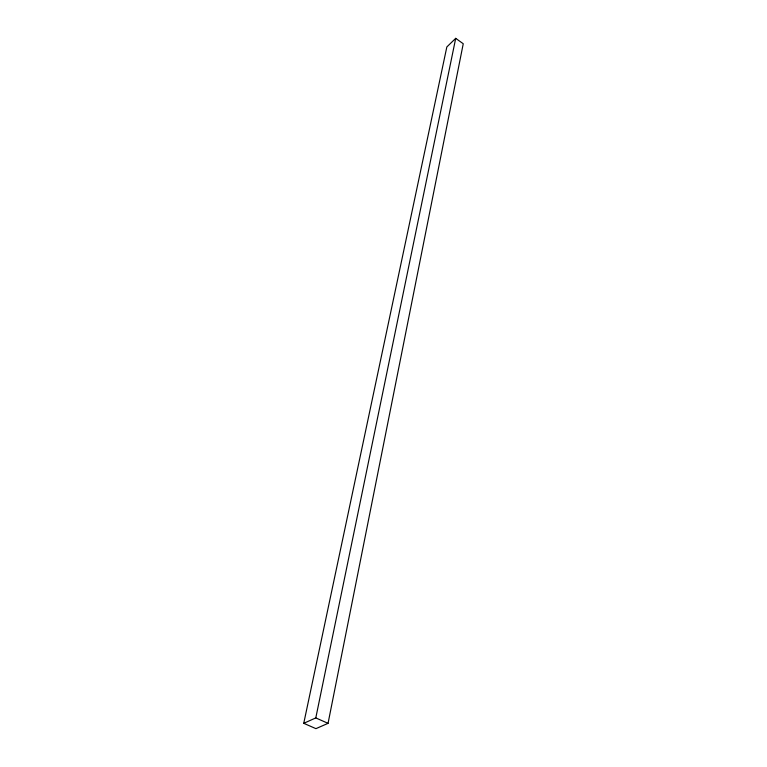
<?xml version="1.0" encoding="UTF-8"?>
<svg xmlns="http://www.w3.org/2000/svg" width="767" height="767" viewBox="0 0 767 767"><rect width="100%" height="100%" fill="white"/><g stroke="black" fill="none" stroke-linecap="round" stroke-linejoin="round"><path stroke-width="1.15" d="M328.055 723.339L463.249 43.738L455.703 38.35L446.835 46.96L303.751 723.31L315.927 728.65L328.055 723.339L315.793 717.912L303.751 723.31M315.793 717.912L455.703 38.35"/></g></svg>
